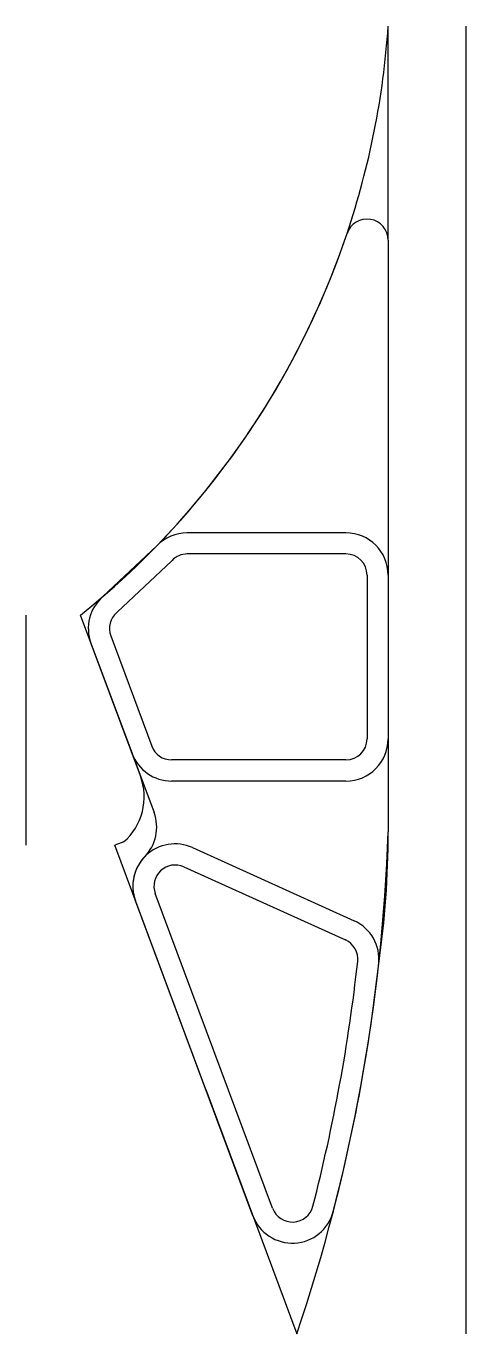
# Model space of a CAD drawing. Extents: x -1.6 to 1, y 0 to 7.74.
import ezdxf

# ---------------------------------------------------------------- set-up
doc = ezdxf.new("R2010")
doc.units = 0
doc.header["$LTSCALE"] = 5
doc.header["$MEASUREMENT"] = 0
for name, color, linetype in [('Z1_RAMPS_A', 24, 'Continuous'), ('Z1_RAMPS_B', 24, 'Continuous'), ('Z1_RAMPS_C', 24, 'Continuous'), ('Z1_RAMPS_D', 24, 'Continuous')]:
    doc.layers.add(name, color=color, linetype=linetype)

msp = doc.modelspace()

# ---------------------------------------------------------------- linework, layer by layer
at = {"layer": 'Z1_RAMPS_A', "color": 24, "linetype": 'Continuous', "lineweight": 25}
for p, q in [((0.5405, 6.4747), (0.5405, 7.742)), ((1, 7.742), (1, 0)), ((0.5405, 6.4747), (0.5405, 2.9715)), ((-1.6019, 2.8925), (-1.6019, 4.2546)), ((-0.9257, 3.3028), (-1.2803, 4.2546)), ((-1.0248, 2.9122), (-1.0778, 2.8925)), ((-0.5388, 1.4461), (-1.0778, 2.8925)), ((-0.5388, 1.4461), (0, 0))]:
    msp.add_line(p, q, dxfattribs=at)
for centre, radius, start, end in [((-4.3433, 8.0728), 4.895, -18.56388, -3.87518), ((-4.3433, 8.0728), 4.895, -51.2641, -18.56388), ((-1.2577, 3.1792), 0.3542, -48.90191, 20.43565), ((-9.8506, 3.3267), 10.3972, -18.66037, -1.95779)]:
    msp.add_arc(centre, radius, start, end, dxfattribs=at)
at = {"layer": 'Z1_RAMPS_B', "color": 24, "linetype": 'Continuous', "lineweight": 25}
for p, q in [((0.5405, 6.4747), (0.5405, 2.9715)), ((-1.1474, 4.3651), (-0.8285, 4.666)), ((-1.2185, 4.0885), (-0.8451, 3.0864)), ((-0.2607, 0.6996), (-0.9551, 2.5633))]:
    msp.add_line(p, q, dxfattribs=at)
for centre, radius, start, end in [((0.4155, 6.4747), 0.125, 0.00011, 161.43612), ((-4.3433, 8.0728), 4.895, -44.10642, -18.56388), ((-0.9842, 4.1758), 0.25, 130.75977, -159.56435), ((-1.0793, 2.9991), 0.25, -44.19152, 20.43565), ((-4.914, 2.9715), 5.4545, -8.23091, 0), ((-0.7208, 2.6506), 0.25, 135.80848, -159.56435), ((-9.8506, 3.3267), 10.3972, -14.49473, -6.27312), ((-0.0264, 0.7869), 0.25, -159.56435, -14.49473)]:
    msp.add_arc(centre, radius, start, end, dxfattribs=at)
at = {"layer": 'Z1_RAMPS_C', "color": 24, "linetype": 'Continuous', "lineweight": 25}
for p, q in [((0.2905, 4.742), (-0.6489, 4.742)), ((-1.1474, 4.3651), (-0.8285, 4.666)), ((0.5405, 4.492), (0.5405, 3.523)), ((-1.2185, 4.0885), (-0.9752, 3.4357)), ((0.2905, 3.273), (-0.741, 3.273)), ((-0.6178, 2.8784), (0.3388, 2.4457)), ((-0.2607, 0.6996), (-0.9551, 2.5633))]:
    msp.add_line(p, q, dxfattribs=at)
for centre, radius, start, end in [((-0.6489, 4.492), 0.25, 90, 135.89358), ((0.2905, 4.492), 0.25, 0, 90), ((-0.9842, 4.1758), 0.25, 130.75977, -159.56435), ((0.2905, 3.523), 0.25, -90, 0), ((-0.741, 3.523), 0.25, -159.56435, -90), ((-0.7208, 2.6506), 0.25, 65.66329, -159.56435), ((0.2358, 2.2179), 0.25, -6.27312, 65.66329), ((-9.8506, 3.3267), 10.3972, -14.49473, -6.27312), ((-0.0264, 0.7869), 0.25, -159.56435, -14.49473)]:
    msp.add_arc(centre, radius, start, end, dxfattribs=at)
at = {"layer": 'Z1_RAMPS_D', "color": 24, "linetype": 'Continuous', "lineweight": 25}
for p, q in [((-1.0616, 4.2742), (-0.7427, 4.5751)), ((0.2905, 4.617), (-0.6489, 4.617)), ((0.4155, 4.492), (0.4155, 3.523)), ((-1.1013, 4.1321), (-0.8581, 3.4794)), ((0.2905, 3.398), (-0.741, 3.398)), ((-0.6693, 2.7645), (0.2873, 2.3318)), ((-0.1435, 0.7433), (-0.838, 2.6069))]:
    msp.add_line(p, q, dxfattribs=at)
for centre, radius, start, end in [((-0.8285, 4.666), 0.125, -46.67332, -44.10642), ((-0.6489, 4.492), 0.125, 90, 135.89358), ((0.2905, 4.492), 0.125, 0, 90), ((-0.9842, 4.1758), 0.125, 130.75977, -159.56435), ((-1.1474, 4.3651), 0.125, -49.24023, -46.67332), ((0.2905, 3.523), 0.125, -90, 0), ((-0.741, 3.523), 0.125, -159.56435, -90), ((-0.7208, 2.6506), 0.125, 65.66329, -159.56435), ((0.2358, 2.2179), 0.125, -6.27312, 65.66329), ((-9.8506, 3.3267), 10.2722, -14.49473, -6.27312), ((-0.0264, 0.7869), 0.125, -159.56435, -14.49473)]:
    msp.add_arc(centre, radius, start, end, dxfattribs=at)

doc.saveas('drawing.dxf')
